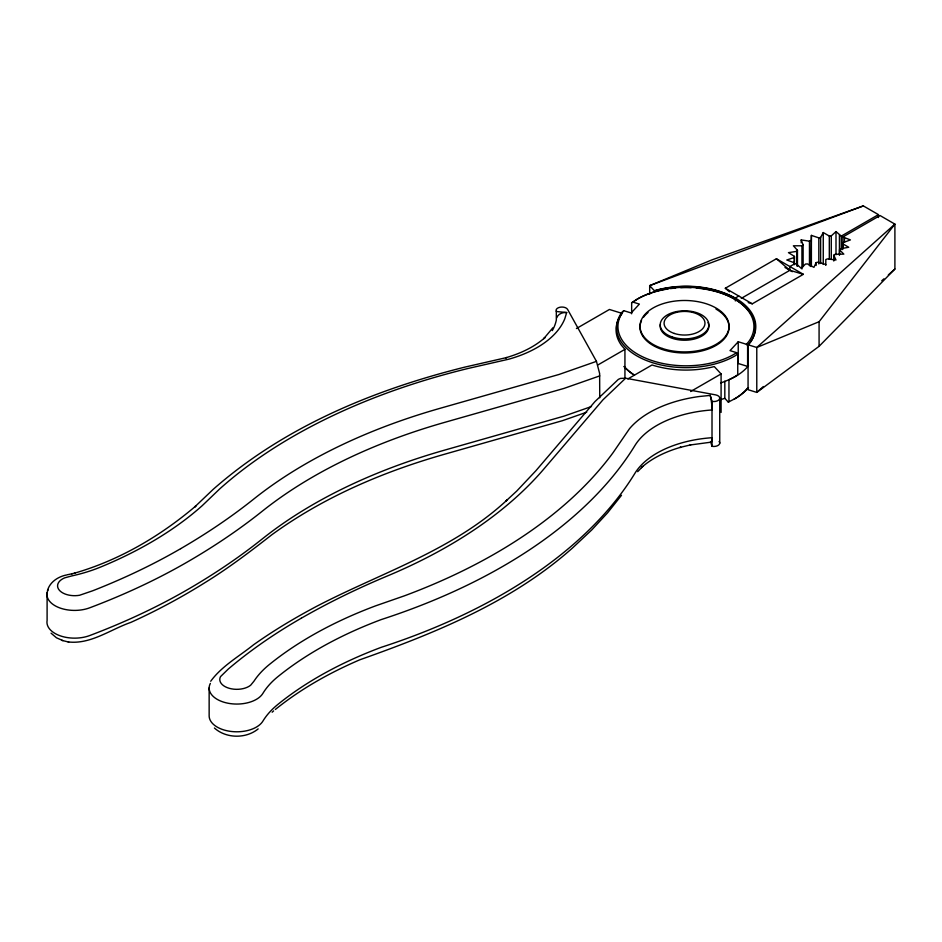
<?xml version="1.0" encoding="UTF-8"?>
<svg xmlns="http://www.w3.org/2000/svg" width="942" height="942" viewBox="0 0 942 942"><rect width="100%" height="100%" fill="white"/><g stroke="black" fill="none" stroke-linecap="round" stroke-linejoin="round"><path stroke-width="1.41" d="M811.027 266.562L811.392 235.394L818.81 237.867L820.623 237.419L823.261 232.556L829.313 236.053L831.28 235.889L836.001 231.591L841.288 236.089L878.45 214.635L878.45 217.531M794.2 264.773L794.436 256.389L788.466 252.644L796.732 251.373L797.462 250.301L793.388 245.791L801.936 245.791L803.126 244.873L801.206 239.916L809.472 241.187L811.027 240.481M552.283 330.618A93.423 53.941 0 0 0 556.322 320.08L556.322 311.496L566.684 312.544L564.788 318.785A103.961 60.017 0 0 1 508.916 359.149L467.573 368.593A549.881 317.478 0 0 0 219.521 489.086L202.259 505.63A392.249 226.469 0 0 1 100.476 567.096A126.358 72.958 0 0 1 71.722 575.939L64.715 577.846A17.027 9.832 0 0 0 59.322 590.198A17.027 9.832 0 0 0 79.575 595.262L92.634 590.799A598.441 345.502 0 0 0 180.664 548.668M842.69 249.571L842.972 242.636L850.414 239.916L842.854 236.995L842.854 248.582M47.465 590.552C49.891 581.897 58.263 576.563 66.694 574.938M825.804 264.514L817.997 262.159L816.149 262.582L813.935 267.351L807.447 263.913L805.481 264.043L801.206 268.317L796.485 264.031L794.518 263.866L789.879 266.539L789.879 270.295L741.295 298.355M210.702 681.254C221.77 666.088 239.032 656.433 253.539 644.799C273.627 630.551 294.811 617.905 316.559 606.365C381.216 572.642 453.043 550.422 507.444 499.672L506.042 500.932L516.711 491.088L535.939 470.694L594.932 401.61L618.352 379.379L620.484 378.413L625.641 378.213L715.626 394.875A5.923 3.415 0 0 1 719.452 399.173A5.923 3.415 0 0 1 712.011 401.386L712.011 446.296A5.923 3.415 0 0 0 718.334 445.26A5.923 3.415 0 0 0 719.076 441.48M552.942 327.722L543.746 338.661L545.159 337.401C533.949 347.398 519.972 353.662 505.666 357.795L506.619 357.571L464.677 367.156C373.844 389.823 284.201 426.808 213.269 489.275L194.558 507.102L195.971 505.842C160.587 535.986 119.139 560.384 74.277 573.231L75.148 573.019L71.698 573.843M763.361 386.526L756.779 392.402L756.779 347.48L894.9 224.125L894.9 269.035L819.081 346.326L756.779 392.402L748.066 389.705L748.066 344.796L756.779 347.48L819.081 321.717L894.9 224.125L880.028 215.53L842.854 236.995M621.496 495.292L607.555 512.837L591.812 529.875L572.936 547.596C512.118 601.926 435.651 632.894 359.82 659.789C329.735 672.706 300.875 688.861 275.358 709.467M631.658 313.804L631.658 302.782L632.847 302.076L639.383 304.101L631.175 312.968L623.816 310.695L623.109 311.531A68.001 39.258 0 0 0 648.155 359.196A68.001 39.258 0 0 0 734.018 354.31L736.55 352.649L737.751 354.086L737.751 374.751L734.948 376.588A69.319 40.023 0 0 1 720.595 382.958M736.55 352.649L730.015 350.624L738.234 341.758L746.441 344.289L748.76 341.581A68.001 39.258 0 0 0 723.715 293.904A68.001 39.258 0 0 0 637.852 298.791L632.847 302.076M748.066 344.796L750.468 341.981A69.849 40.329 0 0 0 735.325 298.037C710.81 284.814 680.901 283.201 654.337 290.678L649.674 285.65L711.975 259.874L863.343 205.909L878.45 214.635M738.234 341.758L738.234 363.494L747.607 366.391L747.607 345.726L749.184 343.865M839.546 254.187L839.546 249.842L840.323 248.794L848.73 247.263L842.69 243.778M637.675 471.671L642.797 466.349L641.384 467.621C652.594 457.624 666.559 451.348 680.878 447.214L679.924 447.45L690.78 444.824L690.05 445.001L711.104 442.163M625.641 378.213L602.927 399.844L544.064 468.775A505.195 291.679 0 0 1 387.209 576.045A721.961 416.823 0 0 0 301.216 618.258M272.167 712.223L273.627 710.88M881.747 280.787L883.937 278.832M888.318 274.911L894.9 269.035M258.167 728.908C245.992 738.869 226.151 738.634 214.423 728.025M631.658 302.782L636.91 299.32A69.319 40.023 0 0 1 667.996 288.97M833.788 261.028L833.788 255.235L835.012 254.328L843.82 254.116L839.546 249.842M737.751 354.086L734.948 355.923A69.319 40.023 0 0 1 647.425 360.904A69.319 40.023 0 0 1 621.885 312.308L623.816 310.695M724.822 381.133L724.822 398.336L728.319 402.116L728.955 401.728L728.955 379.85L734.948 376.824A69.319 40.023 0 0 0 748.501 365.743M576.422 328.534L609.427 309.471L622.191 313.415L621.39 314.334A69.849 40.329 0 0 0 621.39 345.208L624.935 349.352L624.935 377.848M729.461 291.796L725.316 288.24L776.396 258.756L803.361 274.322L752.281 303.819L748.231 302.606M598.229 364.766L624.935 349.352M738.799 296.035L735.325 298.037L735.325 300.934M627.855 378.943L652.017 364.99C672.082 371.242 693.901 371.69 714.272 366.579L721.089 373.939L721.089 412.419M690.616 391.531L721.089 373.939M728.319 402.116L734.948 398.69A69.319 40.023 0 0 0 748.501 387.621M863.343 205.909L649.674 285.65L649.674 294.34M599.748 397.795L599.63 373.468L596.451 361.363L558.983 374.48L439.596 408.451A505.195 291.679 0 0 0 253.798 499.013A721.961 416.823 0 0 1 180.676 548.668M599.748 375.893L564.046 388.398L444.341 422.463A494.95 285.756 0 0 0 262.229 511.235A732.04 422.64 0 0 1 188.117 561.55A608.921 351.554 0 0 1 89.725 607.802A27.648 15.967 0 0 1 57.756 607.107A27.648 15.967 0 0 1 48.325 589.457M591.505 406.52L564.046 416.128L444.341 450.205A494.95 285.756 0 0 0 262.229 538.965A732.04 422.64 0 0 1 188.117 589.28A608.921 351.554 0 0 1 89.725 635.544A27.648 15.967 0 0 1 60.17 635.803A27.648 15.967 0 0 1 47.1 620.495L47.1 592.753M586.713 412.196L562.562 420.65L442.952 454.692C382.252 472.13 323.153 497.411 271.897 534.703C250.478 551.435 228.8 567.92 205.639 582.215C181.665 597.287 156.643 610.699 130.844 622.391C110.402 629.468 90.656 644.622 68.13 641.926M794.2 257.531L786.794 260.004L794.236 262.724L794.518 263.866M720.642 399.632L724.822 398.336M654.584 290.948L659.4 289.571A69.319 40.023 0 0 1 734.948 298.249M72.522 573.643L67.577 574.726M712.011 401.386L710.197 395.404L699.388 396.5A103.961 60.017 0 0 0 629.468 428.751L613.112 452.619A549.881 317.478 0 0 1 404.424 595.827L375.752 605.8A392.249 226.469 0 0 0 269.306 664.557A126.358 72.958 0 0 0 253.987 681.16L250.666 685.211A17.027 9.832 0 0 1 229.271 688.319A17.027 9.832 0 0 1 220.522 676.627L228.235 669.091A598.441 345.502 0 0 1 301.216 618.258M51.068 633.177L56.473 637.805L62.937 640.631M61.795 640.348L68.707 642.067M803.361 274.322L789.879 270.295L776.396 258.756M784.969 267.469L792.328 271.708M725.316 288.24L752.281 303.819M746.441 344.289L747.607 345.726M596.451 361.363L567.59 309.412A5.923 3.415 0 0 0 560.149 307.198A5.923 3.415 0 0 0 556.322 311.496M833.788 255.235L836.001 260.004L827.394 258.897L825.804 259.58L825.804 265.373M712.011 446.296L710.562 441.515A10.515 1.484 84.2 0 0 712.011 437.712A93.423 53.941 0 0 0 634.932 473.273A560.408 323.553 0 0 1 381.404 647.26A381.64 220.334 0 0 0 277.866 704.428A115.795 66.858 0 0 0 262.9 721.113A27.648 15.967 0 0 1 231.956 731.545A27.648 15.967 0 0 1 209.148 715.59L209.148 687.848M844.479 237.937L844.479 242.282M841.288 236.089L841.288 249.135M839.428 235.017L839.428 255.306M836.001 231.591L836.001 254.776M831.28 235.889L831.28 259.074M829.313 236.053L829.313 259.238M823.261 232.556L823.261 264.431M820.623 237.419L820.623 263.489M819.081 321.717L819.081 346.326M818.81 237.867L818.81 263.948M816.149 262.582L816.149 265.479M811.392 235.394L811.392 265.821M809.472 241.187L809.472 265.821M803.126 244.873L803.126 266.61M801.936 245.791L801.936 268.976M801.206 239.916L801.206 242.812M797.462 250.301L797.462 266.245M796.732 251.373L796.732 265.856M794.436 256.389L794.436 263.642M719.735 398.301L719.735 443.211M634.413 375.305A69.319 40.023 0 0 1 624.169 366.685M710.197 395.404A10.515 1.484 84.2 0 1 712.011 409.97A93.423 53.941 0 0 0 634.932 445.531A560.408 323.553 0 0 1 381.404 619.518A381.64 220.334 0 0 0 277.866 676.686A115.795 66.858 0 0 0 262.9 693.371A27.648 15.967 0 0 1 228.176 703.262A27.648 15.967 0 0 1 210.36 683.421M747.312 388.375A68.001 39.258 0 0 1 734.018 399.231M556.675 317.901A10.515 8.454 16.9 0 1 566.684 312.544M634.413 375.069A69.319 40.023 0 0 1 624.169 366.462M696.268 288.052A69.319 40.023 0 0 1 749.973 342.947M670.504 288.605A69.319 40.023 0 0 1 675.602 288.052M680.748 287.71A69.319 40.023 0 0 1 691.11 287.71M716.014 309.082A44.533 25.717 0 0 1 696.056 352.096A44.533 25.717 0 0 1 641.514 320.61M643.386 317.419A44.533 25.717 0 0 1 648.049 312.508M708.031 322.553A24.327 14.048 0 0 1 686.117 340.203A24.327 14.048 0 0 1 660.413 324.354M672.364 337.012A24.327 14.048 0 0 0 708.855 324.849A24.327 14.048 0 0 0 672.364 312.685A24.327 14.048 0 0 0 672.364 337.012M662.261 348.458A44.533 25.717 0 0 0 729.061 326.191A44.533 25.717 0 0 0 662.261 303.925A44.533 25.717 0 0 0 662.261 348.458M674.307 333.456A20.43 11.799 0 0 0 704.969 323.236A20.43 11.799 0 0 0 674.307 313.015A20.43 11.799 0 0 0 674.307 333.456"/></g></svg>
